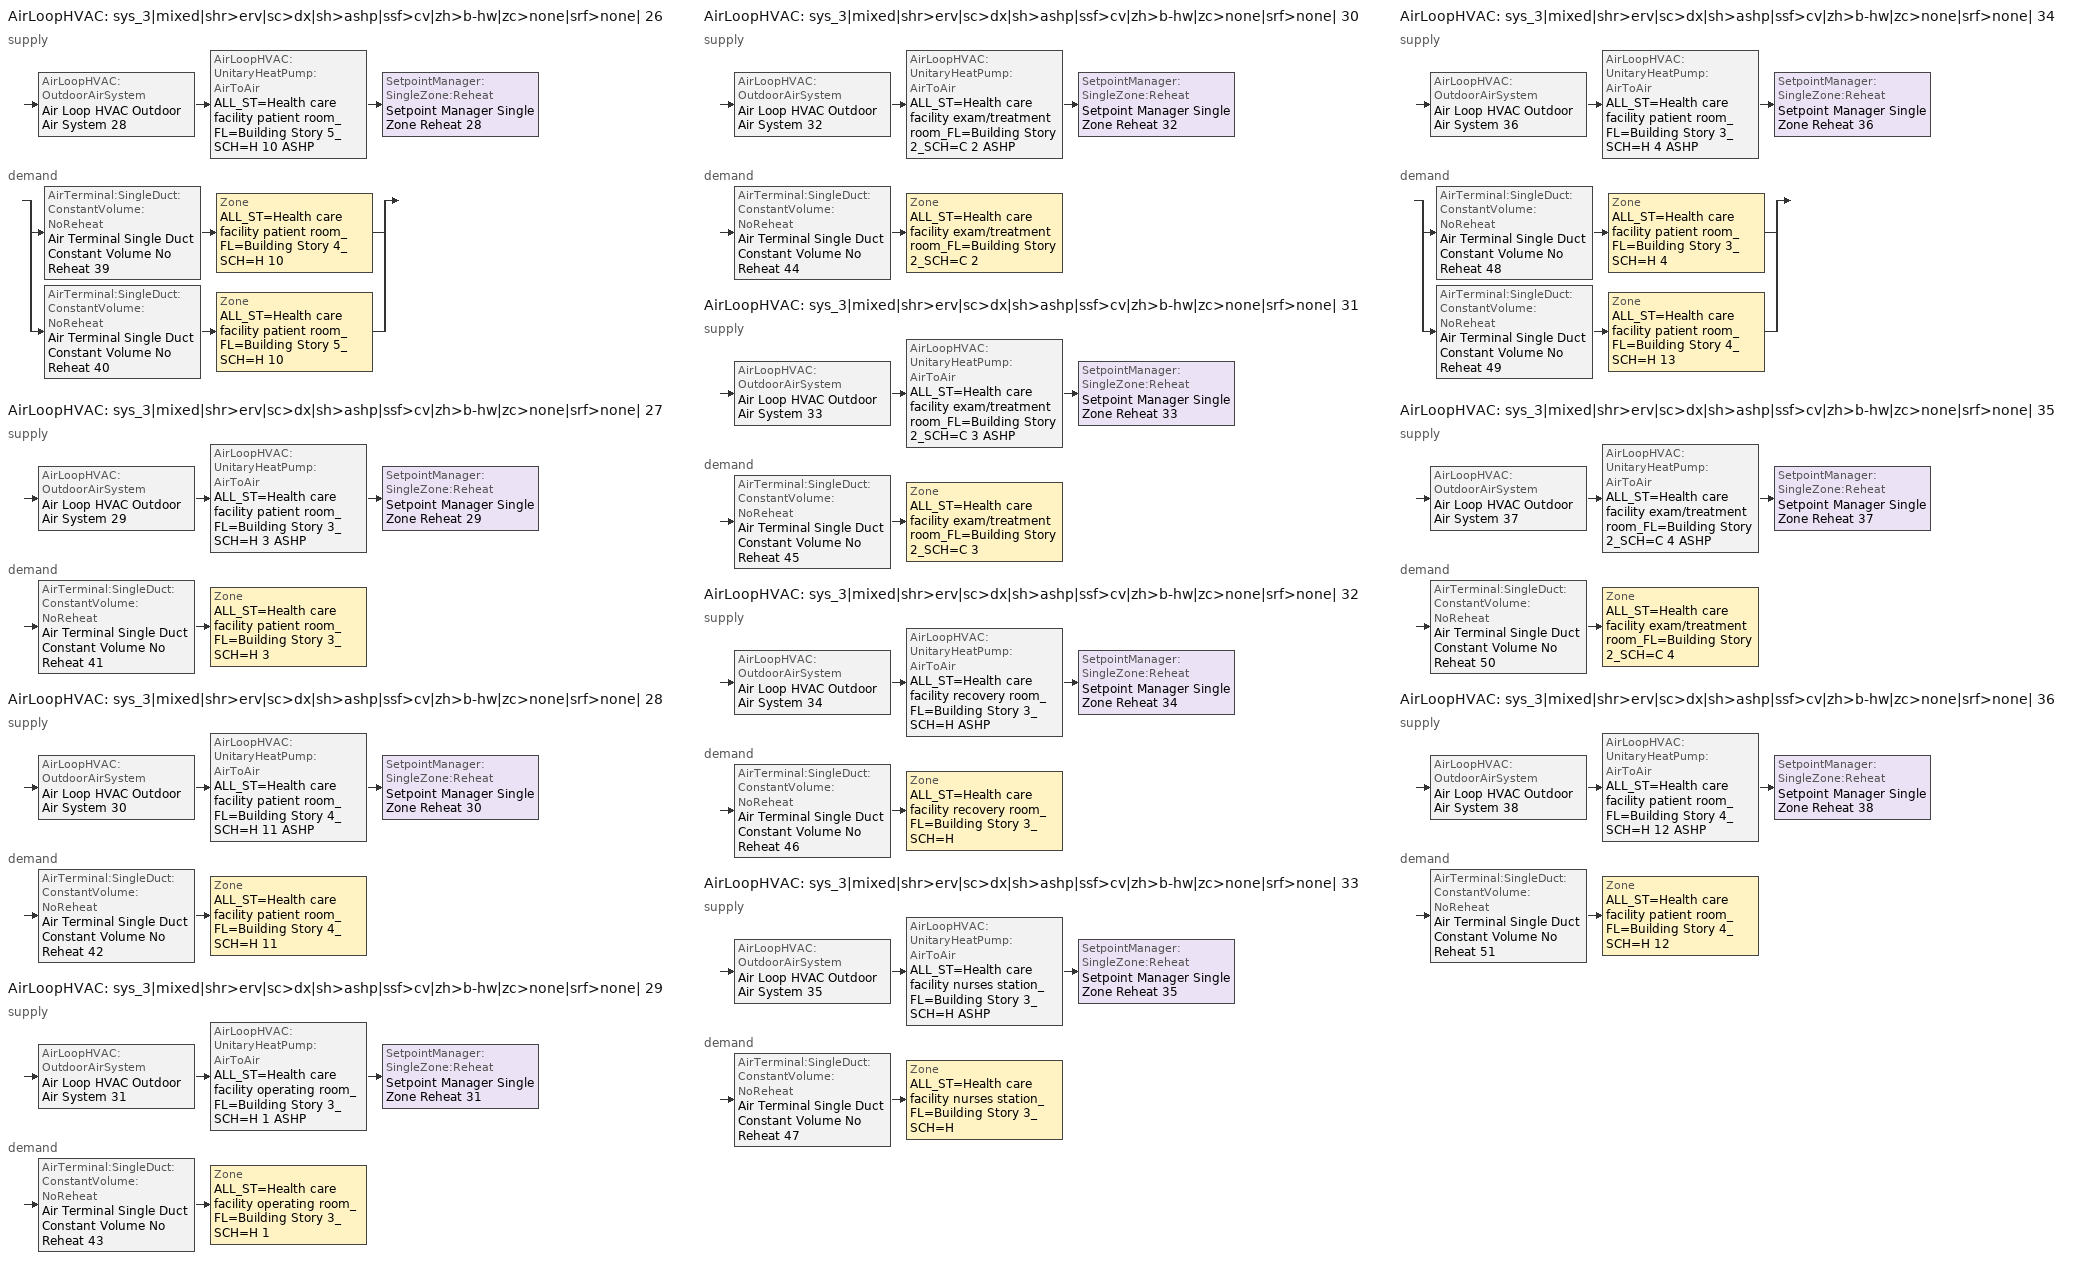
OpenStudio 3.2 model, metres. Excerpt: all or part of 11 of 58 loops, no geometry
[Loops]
AirLoopHVAC 'sys_3|mixed|shr>erv|sc>dx|sh>ashp|ssf>cv|zh>b-hw|zc>none|srf>none| 26'
 supply: AirLoopHVAC:OutdoorAirSystem 'Air Loop HVAC Outdoor Air System 28' > AirLoopHVAC:UnitaryHeatPump:AirToAir 'ALL_ST=Health care facility patient room_FL=Building Story 5_SCH=H 10 ASHP' > SetpointManager:SingleZone:Reheat 'Setpoint Manager Single Zone Reheat 28'
 demand: split
  | AirTerminal:SingleDuct:ConstantVolume:NoReheat 'Air Terminal Single Duct Constant Volume No Reheat 39' > Zone 'ALL_ST=Health care facility patient room_FL=Building Story 4_SCH=H 10'
  | AirTerminal:SingleDuct:ConstantVolume:NoReheat 'Air Terminal Single Duct Constant Volume No Reheat 40' > Zone 'ALL_ST=Health care facility patient room_FL=Building Story 5_SCH=H 10'
AirLoopHVAC 'sys_3|mixed|shr>erv|sc>dx|sh>ashp|ssf>cv|zh>b-hw|zc>none|srf>none| 27'
 supply: AirLoopHVAC:OutdoorAirSystem 'Air Loop HVAC Outdoor Air System 29' > AirLoopHVAC:UnitaryHeatPump:AirToAir 'ALL_ST=Health care facility patient room_FL=Building Story 3_SCH=H 3 ASHP' > SetpointManager:SingleZone:Reheat 'Setpoint Manager Single Zone Reheat 29'
 demand: AirTerminal:SingleDuct:ConstantVolume:NoReheat 'Air Terminal Single Duct Constant Volume No Reheat 41' > Zone 'ALL_ST=Health care facility patient room_FL=Building Story 3_SCH=H 3'
AirLoopHVAC 'sys_3|mixed|shr>erv|sc>dx|sh>ashp|ssf>cv|zh>b-hw|zc>none|srf>none| 28'
 supply: AirLoopHVAC:OutdoorAirSystem 'Air Loop HVAC Outdoor Air System 30' > AirLoopHVAC:UnitaryHeatPump:AirToAir 'ALL_ST=Health care facility patient room_FL=Building Story 4_SCH=H 11 ASHP' > SetpointManager:SingleZone:Reheat 'Setpoint Manager Single Zone Reheat 30'
 demand: AirTerminal:SingleDuct:ConstantVolume:NoReheat 'Air Terminal Single Duct Constant Volume No Reheat 42' > Zone 'ALL_ST=Health care facility patient room_FL=Building Story 4_SCH=H 11'
AirLoopHVAC 'sys_3|mixed|shr>erv|sc>dx|sh>ashp|ssf>cv|zh>b-hw|zc>none|srf>none| 29'
 supply: AirLoopHVAC:OutdoorAirSystem 'Air Loop HVAC Outdoor Air System 31' > AirLoopHVAC:UnitaryHeatPump:AirToAir 'ALL_ST=Health care facility operating room_FL=Building Story 3_SCH=H 1 ASHP' > SetpointManager:SingleZone:Reheat 'Setpoint Manager Single Zone Reheat 31'
 demand: AirTerminal:SingleDuct:ConstantVolume:NoReheat 'Air Terminal Single Duct Constant Volume No Reheat 43' > Zone 'ALL_ST=Health care facility operating room_FL=Building Story 3_SCH=H 1'
AirLoopHVAC 'sys_3|mixed|shr>erv|sc>dx|sh>ashp|ssf>cv|zh>b-hw|zc>none|srf>none| 30'
 supply: AirLoopHVAC:OutdoorAirSystem 'Air Loop HVAC Outdoor Air System 32' > AirLoopHVAC:UnitaryHeatPump:AirToAir 'ALL_ST=Health care facility exam/treatment room_FL=Building Story 2_SCH=C 2 ASHP' > SetpointManager:SingleZone:Reheat 'Setpoint Manager Single Zone Reheat 32'
 demand: AirTerminal:SingleDuct:ConstantVolume:NoReheat 'Air Terminal Single Duct Constant Volume No Reheat 44' > Zone 'ALL_ST=Health care facility exam/treatment room_FL=Building Story 2_SCH=C 2'
AirLoopHVAC 'sys_3|mixed|shr>erv|sc>dx|sh>ashp|ssf>cv|zh>b-hw|zc>none|srf>none| 31'
 supply: AirLoopHVAC:OutdoorAirSystem 'Air Loop HVAC Outdoor Air System 33' > AirLoopHVAC:UnitaryHeatPump:AirToAir 'ALL_ST=Health care facility exam/treatment room_FL=Building Story 2_SCH=C 3 ASHP' > SetpointManager:SingleZone:Reheat 'Setpoint Manager Single Zone Reheat 33'
 demand: AirTerminal:SingleDuct:ConstantVolume:NoReheat 'Air Terminal Single Duct Constant Volume No Reheat 45' > Zone 'ALL_ST=Health care facility exam/treatment room_FL=Building Story 2_SCH=C 3'
AirLoopHVAC 'sys_3|mixed|shr>erv|sc>dx|sh>ashp|ssf>cv|zh>b-hw|zc>none|srf>none| 32'
 supply: AirLoopHVAC:OutdoorAirSystem 'Air Loop HVAC Outdoor Air System 34' > AirLoopHVAC:UnitaryHeatPump:AirToAir 'ALL_ST=Health care facility recovery room_FL=Building Story 3_SCH=H ASHP' > SetpointManager:SingleZone:Reheat 'Setpoint Manager Single Zone Reheat 34'
 demand: AirTerminal:SingleDuct:ConstantVolume:NoReheat 'Air Terminal Single Duct Constant Volume No Reheat 46' > Zone 'ALL_ST=Health care facility recovery room_FL=Building Story 3_SCH=H'
AirLoopHVAC 'sys_3|mixed|shr>erv|sc>dx|sh>ashp|ssf>cv|zh>b-hw|zc>none|srf>none| 33'
 supply: AirLoopHVAC:OutdoorAirSystem 'Air Loop HVAC Outdoor Air System 35' > AirLoopHVAC:UnitaryHeatPump:AirToAir 'ALL_ST=Health care facility nurses station_FL=Building Story 3_SCH=H ASHP' > SetpointManager:SingleZone:Reheat 'Setpoint Manager Single Zone Reheat 35'
 demand: AirTerminal:SingleDuct:ConstantVolume:NoReheat 'Air Terminal Single Duct Constant Volume No Reheat 47' > Zone 'ALL_ST=Health care facility nurses station_FL=Building Story 3_SCH=H'
AirLoopHVAC 'sys_3|mixed|shr>erv|sc>dx|sh>ashp|ssf>cv|zh>b-hw|zc>none|srf>none| 34'
 supply: AirLoopHVAC:OutdoorAirSystem 'Air Loop HVAC Outdoor Air System 36' > AirLoopHVAC:UnitaryHeatPump:AirToAir 'ALL_ST=Health care facility patient room_FL=Building Story 3_SCH=H 4 ASHP' > SetpointManager:SingleZone:Reheat 'Setpoint Manager Single Zone Reheat 36'
 demand: split
  | AirTerminal:SingleDuct:ConstantVolume:NoReheat 'Air Terminal Single Duct Constant Volume No Reheat 48' > Zone 'ALL_ST=Health care facility patient room_FL=Building Story 3_SCH=H 4'
  | AirTerminal:SingleDuct:ConstantVolume:NoReheat 'Air Terminal Single Duct Constant Volume No Reheat 49' > Zone 'ALL_ST=Health care facility patient room_FL=Building Story 4_SCH=H 13'
AirLoopHVAC 'sys_3|mixed|shr>erv|sc>dx|sh>ashp|ssf>cv|zh>b-hw|zc>none|srf>none| 35'
 supply: AirLoopHVAC:OutdoorAirSystem 'Air Loop HVAC Outdoor Air System 37' > AirLoopHVAC:UnitaryHeatPump:AirToAir 'ALL_ST=Health care facility exam/treatment room_FL=Building Story 2_SCH=C 4 ASHP' > SetpointManager:SingleZone:Reheat 'Setpoint Manager Single Zone Reheat 37'
 demand: AirTerminal:SingleDuct:ConstantVolume:NoReheat 'Air Terminal Single Duct Constant Volume No Reheat 50' > Zone 'ALL_ST=Health care facility exam/treatment room_FL=Building Story 2_SCH=C 4'
AirLoopHVAC 'sys_3|mixed|shr>erv|sc>dx|sh>ashp|ssf>cv|zh>b-hw|zc>none|srf>none| 36'
 supply: AirLoopHVAC:OutdoorAirSystem 'Air Loop HVAC Outdoor Air System 38' > AirLoopHVAC:UnitaryHeatPump:AirToAir 'ALL_ST=Health care facility patient room_FL=Building Story 4_SCH=H 12 ASHP' > SetpointManager:SingleZone:Reheat 'Setpoint Manager Single Zone Reheat 38'
 demand: AirTerminal:SingleDuct:ConstantVolume:NoReheat 'Air Terminal Single Duct Constant Volume No Reheat 51' > Zone 'ALL_ST=Health care facility patient room_FL=Building Story 4_SCH=H 12'
[Sizing:Zone] Zone Cooling Design Supply Air Temperature Input Method=TemperatureDifference; Zone Cooling Design Supply Air Temperature {C}=14; Zone Cooling Design Supply Air Temperature Difference {deltaC}=11; Zone Heating Design Supply Air Temperature Input Method=TemperatureDifference; Zone Heating Design Supply Air Temperature {C}=40; Zone Heating Design Supply Air Temperature Difference {deltaC}=21; Zone Cooling Design Supply Air Humidity Ratio {kg-H2O/kg-air}=0.0085; Zone Heating Design Supply Air Humidity Ratio {kg-H2O/kg-air}=0.008; Zone Heating Sizing Factor=1.3; Zone Cooling Sizing Factor=1; Cooling Design Air Flow Method=DesignDay; Heating Design Air Flow Method=DesignDay; Account for Dedicated Outdoor Air System=No; Dedicated Outdoor Air System Control Strategy=NeutralSupplyAir; Dedicated Outdoor Air Low Setpoint Temperature for Design {C}=autosize; Dedicated Outdoor Air High Setpoint Temperature for Design {C}=autosize
ALL_ST=Health care facility patient room_FL=Building Story 4_SCH=H 10; ALL_ST=Health care facility patient room_FL=Building Story 3_SCH=H 3; ALL_ST=Health care facility patient room_FL=Building Story 4_SCH=H 11; ALL_ST=Health care facility operating room_FL=Building Story 3_SCH=H 1; ALL_ST=Health care facility exam/treatment room_FL=Building Story 2_SCH=C 2; ALL_ST=Health care facility exam/treatment room_FL=Building Story 2_SCH=C 3; ALL_ST=Health care facility recovery room_FL=Building Story 3_SCH=H; ALL_ST=Health care facility nurses station_FL=Building Story 3_SCH=H; ALL_ST=Health care facility patient room_FL=Building Story 3_SCH=H 4; ALL_ST=Health care facility exam/treatment room_FL=Building Story 2_SCH=C 4; ALL_ST=Health care facility patient room_FL=Building Story 4_SCH=H 12; ALL_ST=Health care facility patient room_FL=Building Story 5_SCH=H 10; ALL_ST=Health care facility patient room_FL=Building Story 4_SCH=H 13
[Zone equipment]
ALL_ST=Health care facility patient room_FL=Building Story 4_SCH=H 10: Zone HVAC Baseboard Convective Water 39, Air Terminal Single Duct Constant Volume No Reheat 39
ALL_ST=Health care facility patient room_FL=Building Story 3_SCH=H 3: Zone HVAC Baseboard Convective Water 41, Air Terminal Single Duct Constant Volume No Reheat 41
ALL_ST=Health care facility patient room_FL=Building Story 4_SCH=H 11: Zone HVAC Baseboard Convective Water 42, Air Terminal Single Duct Constant Volume No Reheat 42
ALL_ST=Health care facility operating room_FL=Building Story 3_SCH=H 1: Zone HVAC Baseboard Convective Water 43, Air Terminal Single Duct Constant Volume No Reheat 43
ALL_ST=Health care facility exam/treatment room_FL=Building Story 2_SCH=C 2: Zone HVAC Baseboard Convective Water 44, Air Terminal Single Duct Constant Volume No Reheat 44
ALL_ST=Health care facility exam/treatment room_FL=Building Story 2_SCH=C 3: Zone HVAC Baseboard Convective Water 45, Air Terminal Single Duct Constant Volume No Reheat 45
ALL_ST=Health care facility recovery room_FL=Building Story 3_SCH=H: Zone HVAC Baseboard Convective Water 46, Air Terminal Single Duct Constant Volume No Reheat 46
ALL_ST=Health care facility nurses station_FL=Building Story 3_SCH=H: Zone HVAC Baseboard Convective Water 47, Air Terminal Single Duct Constant Volume No Reheat 47
ALL_ST=Health care facility patient room_FL=Building Story 3_SCH=H 4: Zone HVAC Baseboard Convective Water 48, Air Terminal Single Duct Constant Volume No Reheat 48
ALL_ST=Health care facility exam/treatment room_FL=Building Story 2_SCH=C 4: Zone HVAC Baseboard Convective Water 50, Air Terminal Single Duct Constant Volume No Reheat 50
ALL_ST=Health care facility patient room_FL=Building Story 4_SCH=H 12: Zone HVAC Baseboard Convective Water 51, Air Terminal Single Duct Constant Volume No Reheat 51
ALL_ST=Health care facility patient room_FL=Building Story 5_SCH=H 10: Zone HVAC Baseboard Convective Water 40, Air Terminal Single Duct Constant Volume No Reheat 40
ALL_ST=Health care facility patient room_FL=Building Story 4_SCH=H 13: Zone HVAC Baseboard Convective Water 49, Air Terminal Single Duct Constant Volume No Reheat 49
[AirLoopHVAC] Design Supply Air Flow Rate {m3/s}=autosize; Design Return Air Flow Fraction of Supply Air Flow=1
Name | Availability Schedule
sys_3|mixed|shr>erv|sc>dx|sh>ashp|ssf>cv|zh>b-hw|zc>none|srf>none| 26 | sys_3|mixed|shr>none|sc>dx|sh>ashp|ssf>cv|zh>b-hw|zc>none|srf>none| 26 Occ Sch
sys_3|mixed|shr>erv|sc>dx|sh>ashp|ssf>cv|zh>b-hw|zc>none|srf>none| 27 | sys_3|mixed|shr>none|sc>dx|sh>ashp|ssf>cv|zh>b-hw|zc>none|srf>none| 27 Occ Sch
sys_3|mixed|shr>erv|sc>dx|sh>ashp|ssf>cv|zh>b-hw|zc>none|srf>none| 28 | sys_3|mixed|shr>none|sc>dx|sh>ashp|ssf>cv|zh>b-hw|zc>none|srf>none| 28 Occ Sch
sys_3|mixed|shr>erv|sc>dx|sh>ashp|ssf>cv|zh>b-hw|zc>none|srf>none| 29 | sys_3|mixed|shr>none|sc>dx|sh>ashp|ssf>cv|zh>b-hw|zc>none|srf>none| 29 Occ Sch
sys_3|mixed|shr>erv|sc>dx|sh>ashp|ssf>cv|zh>b-hw|zc>none|srf>none| 30 | sys_3|mixed|shr>none|sc>dx|sh>ashp|ssf>cv|zh>b-hw|zc>none|srf>none| 30 Occ Sch
sys_3|mixed|shr>erv|sc>dx|sh>ashp|ssf>cv|zh>b-hw|zc>none|srf>none| 31 | sys_3|mixed|shr>none|sc>dx|sh>ashp|ssf>cv|zh>b-hw|zc>none|srf>none| 31 Occ Sch
sys_3|mixed|shr>erv|sc>dx|sh>ashp|ssf>cv|zh>b-hw|zc>none|srf>none| 32 | sys_3|mixed|shr>none|sc>dx|sh>ashp|ssf>cv|zh>b-hw|zc>none|srf>none| 32 Occ Sch
sys_3|mixed|shr>erv|sc>dx|sh>ashp|ssf>cv|zh>b-hw|zc>none|srf>none| 33 | sys_3|mixed|shr>none|sc>dx|sh>ashp|ssf>cv|zh>b-hw|zc>none|srf>none| 33 Occ Sch
sys_3|mixed|shr>erv|sc>dx|sh>ashp|ssf>cv|zh>b-hw|zc>none|srf>none| 34 | sys_3|mixed|shr>none|sc>dx|sh>ashp|ssf>cv|zh>b-hw|zc>none|srf>none| 34 Occ Sch
sys_3|mixed|shr>erv|sc>dx|sh>ashp|ssf>cv|zh>b-hw|zc>none|srf>none| 35 | sys_3|mixed|shr>none|sc>dx|sh>ashp|ssf>cv|zh>b-hw|zc>none|srf>none| 35 Occ Sch
sys_3|mixed|shr>erv|sc>dx|sh>ashp|ssf>cv|zh>b-hw|zc>none|srf>none| 36 | sys_3|mixed|shr>none|sc>dx|sh>ashp|ssf>cv|zh>b-hw|zc>none|srf>none| 36 Occ Sch
[Sizing:System] Type of Load to Size On=Sensible; Design Outdoor Air Flow Rate {m3/s}=Autosize; Central Heating Maximum System Air Flow Ratio=1; Preheat Design Temperature {C}=7; Preheat Design Humidity Ratio {kg-H2O/kg-Air}=0.008; Precool Design Temperature {C}=13; Precool Design Humidity Ratio {kg-H2O/kg-Air}=0.008; Central Cooling Design Supply Air Temperature {C}=13; Central Heating Design Supply Air Temperature {C}=43; Sizing Option=NonCoincident; 100% Outdoor Air in Cooling=No; 100% Outdoor Air in Heating=No; Central Cooling Design Supply Air Humidity Ratio {kg-H2O/kg-Air}=0.0085; Central Heating Design Supply Air Humidity Ratio {kg-H2O/kg-Air}=0.008; Cooling Design Air Flow Method=DesignDay; Cooling Design Air Flow Rate {m3/s}=0; Heating Design Air Flow Method=DesignDay; Heating Design Air Flow Rate {m3/s}=0; System Outdoor Air Method=ZoneSum; Zone Maximum Outdoor Air Fraction=1; Cooling Supply Air Flow Rate Per Floor Area {m3/s-m2}=0.00996765; Cooling Fraction of Autosized Cooling Supply Air Flow Rate=1; Cooling Supply Air Flow Rate Per Unit Cooling Capacity {m3/s-W}=3.94755e-05; Heating Supply Air Flow Rate Per Floor Area {m3/s-m2}=0.00996765; Heating Fraction of Autosized Heating Supply Air Flow Rate=1; Heating Fraction of Autosized Cooling Supply Air Flow Rate=1; Heating Supply Air Flow Rate Per Unit Heating Capacity {m3/s-W}=3.15882e-05; Cooling Design Capacity Method=CoolingDesignCapacity; Cooling Design Capacity {W}=autosize; Cooling Design Capacity Per Floor Area {W/m2}=234.7; Fraction of Autosized Cooling Design Capacity=1; Heating Design Capacity Method=HeatingDesignCapacity; Heating Design Capacity {W}=autosize; Heating Design Capacity Per Floor Area {W/m2}=157; Fraction of Autosized Heating Design Capacity=1; Central Cooling Capacity Control Method=OnOff
sys_3|mixed|shr>erv|sc>dx|sh>ashp|ssf>cv|zh>b-hw|zc>none|srf>none| 26; sys_3|mixed|shr>erv|sc>dx|sh>ashp|ssf>cv|zh>b-hw|zc>none|srf>none| 27; sys_3|mixed|shr>erv|sc>dx|sh>ashp|ssf>cv|zh>b-hw|zc>none|srf>none| 28; sys_3|mixed|shr>erv|sc>dx|sh>ashp|ssf>cv|zh>b-hw|zc>none|srf>none| 29; sys_3|mixed|shr>erv|sc>dx|sh>ashp|ssf>cv|zh>b-hw|zc>none|srf>none| 30; sys_3|mixed|shr>erv|sc>dx|sh>ashp|ssf>cv|zh>b-hw|zc>none|srf>none| 31; sys_3|mixed|shr>erv|sc>dx|sh>ashp|ssf>cv|zh>b-hw|zc>none|srf>none| 32; sys_3|mixed|shr>erv|sc>dx|sh>ashp|ssf>cv|zh>b-hw|zc>none|srf>none| 33; sys_3|mixed|shr>erv|sc>dx|sh>ashp|ssf>cv|zh>b-hw|zc>none|srf>none| 34; sys_3|mixed|shr>erv|sc>dx|sh>ashp|ssf>cv|zh>b-hw|zc>none|srf>none| 35; sys_3|mixed|shr>erv|sc>dx|sh>ashp|ssf>cv|zh>b-hw|zc>none|srf>none| 36
[Fan:OnOff] Availability Schedule=Always On Discrete; Fan Total Efficiency=0.39975; Maximum Flow Rate {m3/s}=autosize; Motor Efficiency=0.615; Motor In Airstream Fraction=1
Name | Pressure Rise {Pa} | Fan Power Ratio Function of Speed Ratio Curve | Fan Efficiency Ratio Function of Speed Ratio Curve
Fan On Off 28 | 622.722 | Fan On Off Power Curve 27 | Fan On Off Efficiency Curve 27
Fan On Off 29 | 622.722 | Fan On Off Power Curve 28 | Fan On Off Efficiency Curve 28
Fan On Off 30 | 622.722 | Fan On Off Power Curve 29 | Fan On Off Efficiency Curve 29
Fan On Off 31 | 622.722 | Fan On Off Power Curve 30 | Fan On Off Efficiency Curve 30
Fan On Off 32 | 622.722 | Fan On Off Power Curve 31 | Fan On Off Efficiency Curve 31
Fan On Off 33 | 622.722 | Fan On Off Power Curve 32 | Fan On Off Efficiency Curve 32
Fan On Off 34 | 622.722 | Fan On Off Power Curve 33 | Fan On Off Efficiency Curve 33
Fan On Off 35 | 1110.94 | Fan On Off Power Curve 34 | Fan On Off Efficiency Curve 34
Fan On Off 36 | 622.722 | Fan On Off Power Curve 35 | Fan On Off Efficiency Curve 35
Fan On Off 37 | 622.722 | Fan On Off Power Curve 36 | Fan On Off Efficiency Curve 36
Fan On Off 38 | 622.722 | Fan On Off Power Curve 37 | Fan On Off Efficiency Curve 37
[Coil:Cooling:DX:SingleSpeed] Availability Schedule=Always On Discrete; Rated Total Cooling Capacity {W}=autosize; Rated Sensible Heat Ratio=autosize; Rated Air Flow Rate {m3/s}=autosize; Rated Evaporator Fan Power Per Volume Flow Rate {W/(m3/s)}=773.3; Total Cooling Capacity Function of Temperature Curve=DXCOOL-NECB2011-REF-CAPFT; Total Cooling Capacity Function of Flow Fraction Curve=DXCOOL-NECB2011-REF-CAPFFLOW; Energy Input Ratio Function of Temperature Curve=DXCOOL-NECB2011-REF-COOLEIRFT; Energy Input Ratio Function of Flow Fraction Curve=DXCOOL-NECB2011-REF-COOLEIRFFLOW; Part Load Fraction Correlation Curve=DXCOOL-NECB2011-REF-COOLPLFFPLR; Minimum Outdoor Dry-Bulb Temperature for Compressor Operation {C}=-25; Condenser Type=AirCooled; Evaporative Condenser Effectiveness=0; Evaporative Condenser Air Flow Rate {m3/s}=Autosize; Evaporative Condenser Pump Rated Power Consumption {W}=Autosize; Crankcase Heater Capacity {W}=0; Maximum Outdoor Dry-Bulb Temperature for Crankcase Heater Operation {C}=0; Basin Heater Capacity {W/K}=0; Basin Heater Setpoint Temperature {C}=10
Name | Rated COP {W/W}
CoilCoolingDXSingleSpeed_dx 27 24kBtu/hr 10.0EER; CoilCoolingDXSingleSpeed_dx 28 13kBtu/hr 10.0EER; CoilCoolingDXSingleSpeed_dx 29 10kBtu/hr 10.0EER; CoilCoolingDXSingleSpeed_dx 30 11kBtu/hr 10.0EER; CoilCoolingDXSingleSpeed_dx 31 15kBtu/hr 10.0EER; CoilCoolingDXSingleSpeed_dx 32 11kBtu/hr 10.0EER; CoilCoolingDXSingleSpeed_dx 35 8kBtu/hr 10.0EER; CoilCoolingDXSingleSpeed_dx 36 12kBtu/hr 10.0EER; CoilCoolingDXSingleSpeed_dx 37 15kBtu/hr 10.0EER | 3.46588
CoilCoolingDXSingleSpeed_dx 33 114kBtu/hr 10.8EER | 3.73224
CoilCoolingDXSingleSpeed_dx 34 266kBtu/hr 9.3EER | 3.23281
[Coil:Heating:DX:SingleSpeed] Availability Schedule=Always On Discrete; Rated Air Flow Rate {m3/s}=Autosize; Rated Supply Fan Power Per Volume Flow Rate {W/(m3/s)}=773.3; Total Heating Capacity Function of Temperature Curve=DXHEAT-NECB2011-REF-CAPFT; Total Heating Capacity Function of Flow Fraction Curve=DXHEAT-NECB2011-REF-CAPFFLOW; Energy Input Ratio Function of Temperature Curve=DXHEAT-NECB2011-REF-EIRFT; Energy Input Ratio Function of Flow Fraction Curve=DXHEAT-NECB2011-REF-EIRFFLOW; Part Load Fraction Correlation Curve=DXHEAT-NECB2011-REF-PLFFPLR; Minimum Outdoor Dry-Bulb Temperature for Compressor Operation {C}=-10; Defrost Strategy=Resistive; Defrost Control=Timed; Defrost Time Period Fraction=0.166667; Resistive Defrost Heater Capacity {W}=2000
Name | Rated Total Heating Capacity {W} | Rated COP {W/W}
CoilHeatingDXSingleSpeed_dx 27 18 Clg kBtu/hr 3.1COPH | 5174.29 | 3.3003
CoilHeatingDXSingleSpeed_dx 28 9 Clg kBtu/hr 3.1COPH | 2715.08 | 3.29645
CoilHeatingDXSingleSpeed_dx 29 7 Clg kBtu/hr 3.1COPH | 2159.67 | 3.29558
CoilHeatingDXSingleSpeed_dx 30 8 Clg kBtu/hr 3.1COPH | 2431.99 | 3.29601
CoilHeatingDXSingleSpeed_dx 31 11 Clg kBtu/hr 3.1COPH | 3192.33 | 3.2972
CoilHeatingDXSingleSpeed_dx 32 8 Clg kBtu/hr 3.1COPH | 2426.59 | 3.296
CoilHeatingDXSingleSpeed_dx 33 83 Clg kBtu/hr 3.3COPH | 24197 | 3.54492
CoilHeatingDXSingleSpeed_dx 34 193 Clg kBtu/hr 3.2COPH | 56500.8 | 3.4897
CoilHeatingDXSingleSpeed_dx 35 6 Clg kBtu/hr 3.1COPH | 1800.36 | 3.29502
CoilHeatingDXSingleSpeed_dx 36 9 Clg kBtu/hr 3.1COPH | 2602.76 | 3.29627
CoilHeatingDXSingleSpeed_dx 37 11 Clg kBtu/hr 3.1COPH | 3168.21 | 3.29716
[Controller:OutdoorAir] Minimum Outdoor Air Flow Rate {m3/s}=autosize; Maximum Outdoor Air Flow Rate {m3/s}=Autosize; Economizer Control Action Type=ModulateFlow; Lockout Type=NoLockout; Minimum Limit Type=FixedMinimum; High Humidity Control=No; Heat Recovery Bypass Control Type=BypassWhenOAFlowGreaterThanMinimum
Name | Economizer Control Type | Economizer Maximum Limit Dry-Bulb Temperature {C} | Economizer Maximum Limit Enthalpy {J/kg} | Economizer Minimum Limit Dry-Bulb Temperature {C} | Minimum Outdoor Air Schedule | Controller Mechanical Ventilation
Controller Outdoor Air 28 | NoEconomizer | 28 | 64000 | -100 | sys_3|mixed|shr>none|sc>dx|sh>ashp|ssf>cv|zh>b-hw|zc>none|srf>none| 26 Occ Sch | Controller Mechanical Ventilation 28
Controller Outdoor Air 29 | NoEconomizer | 28 | 64000 | -100 | sys_3|mixed|shr>none|sc>dx|sh>ashp|ssf>cv|zh>b-hw|zc>none|srf>none| 27 Occ Sch | Controller Mechanical Ventilation 29
Controller Outdoor Air 30 | NoEconomizer | 28 | 64000 | -100 | sys_3|mixed|shr>none|sc>dx|sh>ashp|ssf>cv|zh>b-hw|zc>none|srf>none| 28 Occ Sch | Controller Mechanical Ventilation 30
Controller Outdoor Air 31 | NoEconomizer | 28 | 64000 | -100 | sys_3|mixed|shr>none|sc>dx|sh>ashp|ssf>cv|zh>b-hw|zc>none|srf>none| 29 Occ Sch | Controller Mechanical Ventilation 31
Controller Outdoor Air 32 | NoEconomizer | 28 | 64000 | -100 | sys_3|mixed|shr>none|sc>dx|sh>ashp|ssf>cv|zh>b-hw|zc>none|srf>none| 30 Occ Sch | Controller Mechanical Ventilation 32
Controller Outdoor Air 33 | NoEconomizer | 28 | 64000 | -100 | sys_3|mixed|shr>none|sc>dx|sh>ashp|ssf>cv|zh>b-hw|zc>none|srf>none| 31 Occ Sch | Controller Mechanical Ventilation 33
Controller Outdoor Air 34 | DifferentialEnthalpy |  |  |  | sys_3|mixed|shr>none|sc>dx|sh>ashp|ssf>cv|zh>b-hw|zc>none|srf>none| 32 Occ Sch | Controller Mechanical Ventilation 34
Controller Outdoor Air 35 | DifferentialEnthalpy |  |  |  | sys_3|mixed|shr>none|sc>dx|sh>ashp|ssf>cv|zh>b-hw|zc>none|srf>none| 33 Occ Sch | Controller Mechanical Ventilation 35
Controller Outdoor Air 36 | NoEconomizer | 28 | 64000 | -100 | sys_3|mixed|shr>none|sc>dx|sh>ashp|ssf>cv|zh>b-hw|zc>none|srf>none| 34 Occ Sch | Controller Mechanical Ventilation 36
Controller Outdoor Air 37 | NoEconomizer | 28 | 64000 | -100 | sys_3|mixed|shr>none|sc>dx|sh>ashp|ssf>cv|zh>b-hw|zc>none|srf>none| 35 Occ Sch | Controller Mechanical Ventilation 37
Controller Outdoor Air 38 | NoEconomizer | 28 | 64000 | -100 | sys_3|mixed|shr>none|sc>dx|sh>ashp|ssf>cv|zh>b-hw|zc>none|srf>none| 36 Occ Sch | Controller Mechanical Ventilation 38
[Controller:MechanicalVentilation] Availability Schedule=Always On Discrete; System Outdoor Air Method=ZoneSum
Controller Mechanical Ventilation 28; Controller Mechanical Ventilation 29; Controller Mechanical Ventilation 30; Controller Mechanical Ventilation 31; Controller Mechanical Ventilation 32; Controller Mechanical Ventilation 33; Controller Mechanical Ventilation 34; Controller Mechanical Ventilation 35; Controller Mechanical Ventilation 36; Controller Mechanical Ventilation 37; Controller Mechanical Ventilation 38
[AirLoopHVAC:OutdoorAirSystem]
Name | Controller
Air Loop HVAC Outdoor Air System 28 | Controller Outdoor Air 28
Air Loop HVAC Outdoor Air System 29 | Controller Outdoor Air 29
Air Loop HVAC Outdoor Air System 30 | Controller Outdoor Air 30
Air Loop HVAC Outdoor Air System 31 | Controller Outdoor Air 31
Air Loop HVAC Outdoor Air System 32 | Controller Outdoor Air 32
Air Loop HVAC Outdoor Air System 33 | Controller Outdoor Air 33
Air Loop HVAC Outdoor Air System 34 | Controller Outdoor Air 34
Air Loop HVAC Outdoor Air System 35 | Controller Outdoor Air 35
Air Loop HVAC Outdoor Air System 36 | Controller Outdoor Air 36
Air Loop HVAC Outdoor Air System 37 | Controller Outdoor Air 37
Air Loop HVAC Outdoor Air System 38 | Controller Outdoor Air 38
[Coil:Heating:Gas] Availability Schedule=Always On Discrete; Nominal Capacity {W}=AutoSize; Parasitic Electric Load {W}=0; Part Load Fraction Correlation Curve=FURNACE-EFFPLR-NECB2011; Parasitic Gas Load {W}=0
Name | Gas Burner Efficiency
Coil Heating Gas 28; Coil Heating Gas 29; Coil Heating Gas 30; Coil Heating Gas 31; Coil Heating Gas 32; Coil Heating Gas 33; Coil Heating Gas 36; Coil Heating Gas 37; Coil Heating Gas 38 | 0.924
Coil Heating Gas 34; Coil Heating Gas 35 | 0.81
[AirLoopHVAC:UnitaryHeatPump:AirToAir] Availability Schedule=Always On Discrete; Supply Air Flow Rate During Cooling Operation {m3/s}=Autosize; Supply Air Flow Rate During Heating Operation {m3/s}=Autosize; Maximum Supply Air Temperature from Supplemental Heater {C}=Autosize
Name | Controlling Zone or Thermostat Location | Supply Air Fan | Heating Coil | Cooling Coil | Supplemental Heating Coil | Supply Air Fan Operating Mode Schedule
ALL_ST=Health care facility patient room_FL=Building Story 5_SCH=H 10 ASHP | ALL_ST=Health care facility patient room_FL=Building Story 5_SCH=H 10 | Fan On Off 28 | CoilHeatingDXSingleSpeed_dx 27 18 Clg kBtu/hr 3.1COPH | CoilCoolingDXSingleSpeed_dx 27 24kBtu/hr 10.0EER | Coil Heating Gas 28 | sys_3|mixed|shr>none|sc>dx|sh>ashp|ssf>cv|zh>b-hw|zc>none|srf>none| 26 Occ Sch
ALL_ST=Health care facility patient room_FL=Building Story 3_SCH=H 3 ASHP | ALL_ST=Health care facility patient room_FL=Building Story 3_SCH=H 3 | Fan On Off 29 | CoilHeatingDXSingleSpeed_dx 28 9 Clg kBtu/hr 3.1COPH | CoilCoolingDXSingleSpeed_dx 28 13kBtu/hr 10.0EER | Coil Heating Gas 29 | sys_3|mixed|shr>none|sc>dx|sh>ashp|ssf>cv|zh>b-hw|zc>none|srf>none| 27 Occ Sch
ALL_ST=Health care facility patient room_FL=Building Story 4_SCH=H 11 ASHP | ALL_ST=Health care facility patient room_FL=Building Story 4_SCH=H 11 | Fan On Off 30 | CoilHeatingDXSingleSpeed_dx 29 7 Clg kBtu/hr 3.1COPH | CoilCoolingDXSingleSpeed_dx 29 10kBtu/hr 10.0EER | Coil Heating Gas 30 | sys_3|mixed|shr>none|sc>dx|sh>ashp|ssf>cv|zh>b-hw|zc>none|srf>none| 28 Occ Sch
ALL_ST=Health care facility operating room_FL=Building Story 3_SCH=H 1 ASHP | ALL_ST=Health care facility operating room_FL=Building Story 3_SCH=H 1 | Fan On Off 31 | CoilHeatingDXSingleSpeed_dx 30 8 Clg kBtu/hr 3.1COPH | CoilCoolingDXSingleSpeed_dx 30 11kBtu/hr 10.0EER | Coil Heating Gas 31 | sys_3|mixed|shr>none|sc>dx|sh>ashp|ssf>cv|zh>b-hw|zc>none|srf>none| 29 Occ Sch
ALL_ST=Health care facility exam/treatment room_FL=Building Story 2_SCH=C 2 ASHP | ALL_ST=Health care facility exam/treatment room_FL=Building Story 2_SCH=C 2 | Fan On Off 32 | CoilHeatingDXSingleSpeed_dx 31 11 Clg kBtu/hr 3.1COPH | CoilCoolingDXSingleSpeed_dx 31 15kBtu/hr 10.0EER | Coil Heating Gas 32 | sys_3|mixed|shr>none|sc>dx|sh>ashp|ssf>cv|zh>b-hw|zc>none|srf>none| 30 Occ Sch
ALL_ST=Health care facility exam/treatment room_FL=Building Story 2_SCH=C 3 ASHP | ALL_ST=Health care facility exam/treatment room_FL=Building Story 2_SCH=C 3 | Fan On Off 33 | CoilHeatingDXSingleSpeed_dx 32 8 Clg kBtu/hr 3.1COPH | CoilCoolingDXSingleSpeed_dx 32 11kBtu/hr 10.0EER | Coil Heating Gas 33 | sys_3|mixed|shr>none|sc>dx|sh>ashp|ssf>cv|zh>b-hw|zc>none|srf>none| 31 Occ Sch
ALL_ST=Health care facility recovery room_FL=Building Story 3_SCH=H ASHP | ALL_ST=Health care facility recovery room_FL=Building Story 3_SCH=H | Fan On Off 34 | CoilHeatingDXSingleSpeed_dx 33 83 Clg kBtu/hr 3.3COPH | CoilCoolingDXSingleSpeed_dx 33 114kBtu/hr 10.8EER | Coil Heating Gas 34 | sys_3|mixed|shr>none|sc>dx|sh>ashp|ssf>cv|zh>b-hw|zc>none|srf>none| 32 Occ Sch
ALL_ST=Health care facility nurses station_FL=Building Story 3_SCH=H ASHP | ALL_ST=Health care facility nurses station_FL=Building Story 3_SCH=H | Fan On Off 35 | CoilHeatingDXSingleSpeed_dx 34 193 Clg kBtu/hr 3.2COPH | CoilCoolingDXSingleSpeed_dx 34 266kBtu/hr 9.3EER | Coil Heating Gas 35 | sys_3|mixed|shr>none|sc>dx|sh>ashp|ssf>cv|zh>b-hw|zc>none|srf>none| 33 Occ Sch
ALL_ST=Health care facility patient room_FL=Building Story 3_SCH=H 4 ASHP | ALL_ST=Health care facility patient room_FL=Building Story 3_SCH=H 4 | Fan On Off 36 | CoilHeatingDXSingleSpeed_dx 35 6 Clg kBtu/hr 3.1COPH | CoilCoolingDXSingleSpeed_dx 35 8kBtu/hr 10.0EER | Coil Heating Gas 36 | sys_3|mixed|shr>none|sc>dx|sh>ashp|ssf>cv|zh>b-hw|zc>none|srf>none| 34 Occ Sch
ALL_ST=Health care facility exam/treatment room_FL=Building Story 2_SCH=C 4 ASHP | ALL_ST=Health care facility exam/treatment room_FL=Building Story 2_SCH=C 4 | Fan On Off 37 | CoilHeatingDXSingleSpeed_dx 36 9 Clg kBtu/hr 3.1COPH | CoilCoolingDXSingleSpeed_dx 36 12kBtu/hr 10.0EER | Coil Heating Gas 37 | sys_3|mixed|shr>none|sc>dx|sh>ashp|ssf>cv|zh>b-hw|zc>none|srf>none| 35 Occ Sch
ALL_ST=Health care facility patient room_FL=Building Story 4_SCH=H 12 ASHP | ALL_ST=Health care facility patient room_FL=Building Story 4_SCH=H 12 | Fan On Off 38 | CoilHeatingDXSingleSpeed_dx 37 11 Clg kBtu/hr 3.1COPH | CoilCoolingDXSingleSpeed_dx 37 15kBtu/hr 10.0EER | Coil Heating Gas 38 | sys_3|mixed|shr>none|sc>dx|sh>ashp|ssf>cv|zh>b-hw|zc>none|srf>none| 36 Occ Sch
[SetpointManager:SingleZone:Reheat] Minimum Supply Air Temperature {C}=13; Maximum Supply Air Temperature {C}=43
Name | Control Zone
Setpoint Manager Single Zone Reheat 28 | ALL_ST=Health care facility patient room_FL=Building Story 5_SCH=H 10
Setpoint Manager Single Zone Reheat 29 | ALL_ST=Health care facility patient room_FL=Building Story 3_SCH=H 3
Setpoint Manager Single Zone Reheat 30 | ALL_ST=Health care facility patient room_FL=Building Story 4_SCH=H 11
Setpoint Manager Single Zone Reheat 31 | ALL_ST=Health care facility operating room_FL=Building Story 3_SCH=H 1
Setpoint Manager Single Zone Reheat 32 | ALL_ST=Health care facility exam/treatment room_FL=Building Story 2_SCH=C 2
Setpoint Manager Single Zone Reheat 33 | ALL_ST=Health care facility exam/treatment room_FL=Building Story 2_SCH=C 3
Setpoint Manager Single Zone Reheat 34 | ALL_ST=Health care facility recovery room_FL=Building Story 3_SCH=H
Setpoint Manager Single Zone Reheat 35 | ALL_ST=Health care facility nurses station_FL=Building Story 3_SCH=H
Setpoint Manager Single Zone Reheat 36 | ALL_ST=Health care facility patient room_FL=Building Story 3_SCH=H 4
Setpoint Manager Single Zone Reheat 37 | ALL_ST=Health care facility exam/treatment room_FL=Building Story 2_SCH=C 4
Setpoint Manager Single Zone Reheat 38 | ALL_ST=Health care facility patient room_FL=Building Story 4_SCH=H 12
[AirTerminal:SingleDuct:ConstantVolume:NoReheat] Availability Schedule=Always On Discrete; Maximum Air Flow Rate {m3/s}=AutoSize
Air Terminal Single Duct Constant Volume No Reheat 39; Air Terminal Single Duct Constant Volume No Reheat 40; Air Terminal Single Duct Constant Volume No Reheat 41; Air Terminal Single Duct Constant Volume No Reheat 42; Air Terminal Single Duct Constant Volume No Reheat 43; Air Terminal Single Duct Constant Volume No Reheat 44; Air Terminal Single Duct Constant Volume No Reheat 45; Air Terminal Single Duct Constant Volume No Reheat 46; Air Terminal Single Duct Constant Volume No Reheat 47; Air Terminal Single Duct Constant Volume No Reheat 48; Air Terminal Single Duct Constant Volume No Reheat 49; Air Terminal Single Duct Constant Volume No Reheat 50; Air Terminal Single Duct Constant Volume No Reheat 51
[Schedule:Ruleset]
Name | Default Day Schedule | Summer Design Day Schedule | Winter Design Day Schedule
sys_3|mixed|shr>none|sc>dx|sh>ashp|ssf>cv|zh>b-hw|zc>none|srf>none| 26 Occ Sch | sys_3|mixed|shr>none|sc>dx|sh>ashp|ssf>cv|zh>b-hw|zc>none|srf>none| 26 Occ Sch Default | sys_3|mixed|shr>none|sc>dx|sh>ashp|ssf>cv|zh>b-hw|zc>none|srf>none| 26 Occ Sch Summer Design Day | sys_3|mixed|shr>none|sc>dx|sh>ashp|ssf>cv|zh>b-hw|zc>none|srf>none| 26 Occ Sch Winter Design Day
sys_3|mixed|shr>none|sc>dx|sh>ashp|ssf>cv|zh>b-hw|zc>none|srf>none| 27 Occ Sch | sys_3|mixed|shr>none|sc>dx|sh>ashp|ssf>cv|zh>b-hw|zc>none|srf>none| 27 Occ Sch Default | sys_3|mixed|shr>none|sc>dx|sh>ashp|ssf>cv|zh>b-hw|zc>none|srf>none| 27 Occ Sch Summer Design Day | sys_3|mixed|shr>none|sc>dx|sh>ashp|ssf>cv|zh>b-hw|zc>none|srf>none| 27 Occ Sch Winter Design Day
sys_3|mixed|shr>none|sc>dx|sh>ashp|ssf>cv|zh>b-hw|zc>none|srf>none| 28 Occ Sch | sys_3|mixed|shr>none|sc>dx|sh>ashp|ssf>cv|zh>b-hw|zc>none|srf>none| 28 Occ Sch Default | sys_3|mixed|shr>none|sc>dx|sh>ashp|ssf>cv|zh>b-hw|zc>none|srf>none| 28 Occ Sch Summer Design Day | sys_3|mixed|shr>none|sc>dx|sh>ashp|ssf>cv|zh>b-hw|zc>none|srf>none| 28 Occ Sch Winter Design Day
sys_3|mixed|shr>none|sc>dx|sh>ashp|ssf>cv|zh>b-hw|zc>none|srf>none| 29 Occ Sch | sys_3|mixed|shr>none|sc>dx|sh>ashp|ssf>cv|zh>b-hw|zc>none|srf>none| 29 Occ Sch Default | sys_3|mixed|shr>none|sc>dx|sh>ashp|ssf>cv|zh>b-hw|zc>none|srf>none| 29 Occ Sch Summer Design Day | sys_3|mixed|shr>none|sc>dx|sh>ashp|ssf>cv|zh>b-hw|zc>none|srf>none| 29 Occ Sch Winter Design Day
sys_3|mixed|shr>none|sc>dx|sh>ashp|ssf>cv|zh>b-hw|zc>none|srf>none| 30 Occ Sch | sys_3|mixed|shr>none|sc>dx|sh>ashp|ssf>cv|zh>b-hw|zc>none|srf>none| 30 Occ Sch Default | sys_3|mixed|shr>none|sc>dx|sh>ashp|ssf>cv|zh>b-hw|zc>none|srf>none| 30 Occ Sch Summer Design Day | sys_3|mixed|shr>none|sc>dx|sh>ashp|ssf>cv|zh>b-hw|zc>none|srf>none| 30 Occ Sch Winter Design Day
sys_3|mixed|shr>none|sc>dx|sh>ashp|ssf>cv|zh>b-hw|zc>none|srf>none| 31 Occ Sch | sys_3|mixed|shr>none|sc>dx|sh>ashp|ssf>cv|zh>b-hw|zc>none|srf>none| 31 Occ Sch Default | sys_3|mixed|shr>none|sc>dx|sh>ashp|ssf>cv|zh>b-hw|zc>none|srf>none| 31 Occ Sch Summer Design Day | sys_3|mixed|shr>none|sc>dx|sh>ashp|ssf>cv|zh>b-hw|zc>none|srf>none| 31 Occ Sch Winter Design Day
sys_3|mixed|shr>none|sc>dx|sh>ashp|ssf>cv|zh>b-hw|zc>none|srf>none| 32 Occ Sch | sys_3|mixed|shr>none|sc>dx|sh>ashp|ssf>cv|zh>b-hw|zc>none|srf>none| 32 Occ Sch Default | sys_3|mixed|shr>none|sc>dx|sh>ashp|ssf>cv|zh>b-hw|zc>none|srf>none| 32 Occ Sch Summer Design Day | sys_3|mixed|shr>none|sc>dx|sh>ashp|ssf>cv|zh>b-hw|zc>none|srf>none| 32 Occ Sch Winter Design Day
sys_3|mixed|shr>none|sc>dx|sh>ashp|ssf>cv|zh>b-hw|zc>none|srf>none| 33 Occ Sch | sys_3|mixed|shr>none|sc>dx|sh>ashp|ssf>cv|zh>b-hw|zc>none|srf>none| 33 Occ Sch Default | sys_3|mixed|shr>none|sc>dx|sh>ashp|ssf>cv|zh>b-hw|zc>none|srf>none| 33 Occ Sch Summer Design Day | sys_3|mixed|shr>none|sc>dx|sh>ashp|ssf>cv|zh>b-hw|zc>none|srf>none| 33 Occ Sch Winter Design Day
sys_3|mixed|shr>none|sc>dx|sh>ashp|ssf>cv|zh>b-hw|zc>none|srf>none| 34 Occ Sch | sys_3|mixed|shr>none|sc>dx|sh>ashp|ssf>cv|zh>b-hw|zc>none|srf>none| 34 Occ Sch Default | sys_3|mixed|shr>none|sc>dx|sh>ashp|ssf>cv|zh>b-hw|zc>none|srf>none| 34 Occ Sch Summer Design Day | sys_3|mixed|shr>none|sc>dx|sh>ashp|ssf>cv|zh>b-hw|zc>none|srf>none| 34 Occ Sch Winter Design Day
sys_3|mixed|shr>none|sc>dx|sh>ashp|ssf>cv|zh>b-hw|zc>none|srf>none| 35 Occ Sch | sys_3|mixed|shr>none|sc>dx|sh>ashp|ssf>cv|zh>b-hw|zc>none|srf>none| 35 Occ Sch Default | sys_3|mixed|shr>none|sc>dx|sh>ashp|ssf>cv|zh>b-hw|zc>none|srf>none| 35 Occ Sch Summer Design Day | sys_3|mixed|shr>none|sc>dx|sh>ashp|ssf>cv|zh>b-hw|zc>none|srf>none| 35 Occ Sch Winter Design Day
sys_3|mixed|shr>none|sc>dx|sh>ashp|ssf>cv|zh>b-hw|zc>none|srf>none| 36 Occ Sch | sys_3|mixed|shr>none|sc>dx|sh>ashp|ssf>cv|zh>b-hw|zc>none|srf>none| 36 Occ Sch Default | sys_3|mixed|shr>none|sc>dx|sh>ashp|ssf>cv|zh>b-hw|zc>none|srf>none| 36 Occ Sch Summer Design Day | sys_3|mixed|shr>none|sc>dx|sh>ashp|ssf>cv|zh>b-hw|zc>none|srf>none| 36 Occ Sch Winter Design Day
[Schedule:Day]
sys_3|mixed|shr>none|sc>dx|sh>ashp|ssf>cv|zh>b-hw|zc>none|srf>none| 26 Occ Sch Default; sys_3|mixed|shr>none|sc>dx|sh>ashp|ssf>cv|zh>b-hw|zc>none|srf>none| 26 Occ Sch Winter Design Day; sys_3|mixed|shr>none|sc>dx|sh>ashp|ssf>cv|zh>b-hw|zc>none|srf>none| 26 Occ Sch Summer Design Day; sys_3|mixed|shr>none|sc>dx|sh>ashp|ssf>cv|zh>b-hw|zc>none|srf>none| 27 Occ Sch Default; sys_3|mixed|shr>none|sc>dx|sh>ashp|ssf>cv|zh>b-hw|zc>none|srf>none| 27 Occ Sch Winter Design Day; sys_3|mixed|shr>none|sc>dx|sh>ashp|ssf>cv|zh>b-hw|zc>none|srf>none| 27 Occ Sch Summer Design Day; sys_3|mixed|shr>none|sc>dx|sh>ashp|ssf>cv|zh>b-hw|zc>none|srf>none| 28 Occ Sch Default; sys_3|mixed|shr>none|sc>dx|sh>ashp|ssf>cv|zh>b-hw|zc>none|srf>none| 28 Occ Sch Winter Design Day; sys_3|mixed|shr>none|sc>dx|sh>ashp|ssf>cv|zh>b-hw|zc>none|srf>none| 28 Occ Sch Summer Design Day; sys_3|mixed|shr>none|sc>dx|sh>ashp|ssf>cv|zh>b-hw|zc>none|srf>none| 29 Occ Sch Default; sys_3|mixed|shr>none|sc>dx|sh>ashp|ssf>cv|zh>b-hw|zc>none|srf>none| 29 Occ Sch Winter Design Day; sys_3|mixed|shr>none|sc>dx|sh>ashp|ssf>cv|zh>b-hw|zc>none|srf>none| 29 Occ Sch Summer Design Day; sys_3|mixed|shr>none|sc>dx|sh>ashp|ssf>cv|zh>b-hw|zc>none|srf>none| 30 Occ Sch Winter Design Day; sys_3|mixed|shr>none|sc>dx|sh>ashp|ssf>cv|zh>b-hw|zc>none|srf>none| 30 Occ Sch Summer Design Day; sys_3|mixed|shr>none|sc>dx|sh>ashp|ssf>cv|zh>b-hw|zc>none|srf>none| 31 Occ Sch Winter Design Day; sys_3|mixed|shr>none|sc>dx|sh>ashp|ssf>cv|zh>b-hw|zc>none|srf>none| 31 Occ Sch Summer Design Day; sys_3|mixed|shr>none|sc>dx|sh>ashp|ssf>cv|zh>b-hw|zc>none|srf>none| 32 Occ Sch Default; sys_3|mixed|shr>none|sc>dx|sh>ashp|ssf>cv|zh>b-hw|zc>none|srf>none| 32 Occ Sch Winter Design Day; sys_3|mixed|shr>none|sc>dx|sh>ashp|ssf>cv|zh>b-hw|zc>none|srf>none| 32 Occ Sch Summer Design Day; sys_3|mixed|shr>none|sc>dx|sh>ashp|ssf>cv|zh>b-hw|zc>none|srf>none| 33 Occ Sch Default; sys_3|mixed|shr>none|sc>dx|sh>ashp|ssf>cv|zh>b-hw|zc>none|srf>none| 33 Occ Sch Winter Design Day; sys_3|mixed|shr>none|sc>dx|sh>ashp|ssf>cv|zh>b-hw|zc>none|srf>none| 33 Occ Sch Summer Design Day; sys_3|mixed|shr>none|sc>dx|sh>ashp|ssf>cv|zh>b-hw|zc>none|srf>none| 34 Occ Sch Default; sys_3|mixed|shr>none|sc>dx|sh>ashp|ssf>cv|zh>b-hw|zc>none|srf>none| 34 Occ Sch Winter Design Day; sys_3|mixed|shr>none|sc>dx|sh>ashp|ssf>cv|zh>b-hw|zc>none|srf>none| 34 Occ Sch Summer Design Day; sys_3|mixed|shr>none|sc>dx|sh>ashp|ssf>cv|zh>b-hw|zc>none|srf>none| 35 Occ Sch Winter Design Day; sys_3|mixed|shr>none|sc>dx|sh>ashp|ssf>cv|zh>b-hw|zc>none|srf>none| 35 Occ Sch Summer Design Day; sys_3|mixed|shr>none|sc>dx|sh>ashp|ssf>cv|zh>b-hw|zc>none|srf>none| 36 Occ Sch Default; sys_3|mixed|shr>none|sc>dx|sh>ashp|ssf>cv|zh>b-hw|zc>none|srf>none| 36 Occ Sch Winter Design Day; sys_3|mixed|shr>none|sc>dx|sh>ashp|ssf>cv|zh>b-hw|zc>none|srf>none| 36 Occ Sch Summer Design Day: 24, 0, 1
sys_3|mixed|shr>none|sc>dx|sh>ashp|ssf>cv|zh>b-hw|zc>none|srf>none| 30 Occ Sch Default; sys_3|mixed|shr>none|sc>dx|sh>ashp|ssf>cv|zh>b-hw|zc>none|srf>none| 31 Occ Sch Default; sys_3|mixed|shr>none|sc>dx|sh>ashp|ssf>cv|zh>b-hw|zc>none|srf>none| 35 Occ Sch Default: 9, 0, 0, 21, 0, 1, 24, 0, 0
sys_3|mixed|shr>none|sc>dx|sh>ashp|ssf>cv|zh>b-hw|zc>none|srf>none| 30 Occ Sch Sunday; sys_3|mixed|shr>none|sc>dx|sh>ashp|ssf>cv|zh>b-hw|zc>none|srf>none| 31 Occ Sch Sunday; sys_3|mixed|shr>none|sc>dx|sh>ashp|ssf>cv|zh>b-hw|zc>none|srf>none| 35 Occ Sch Sunday: 9, 0, 0, 19, 0, 1, 24, 0, 0
[Schedule:Rule] Rule Order=0; Apply Sunday=Yes; Date Specification Type=DateRange; Start Month=1; Start Day=1; End Month=12; End Day=31
Name | Schedule Ruleset | Day Schedule
sys_3|mixed|shr>none|sc>dx|sh>ashp|ssf>cv|zh>b-hw|zc>none|srf>none| 30 Occ Sch Sunday Rule | sys_3|mixed|shr>none|sc>dx|sh>ashp|ssf>cv|zh>b-hw|zc>none|srf>none| 30 Occ Sch | sys_3|mixed|shr>none|sc>dx|sh>ashp|ssf>cv|zh>b-hw|zc>none|srf>none| 30 Occ Sch Sunday
sys_3|mixed|shr>none|sc>dx|sh>ashp|ssf>cv|zh>b-hw|zc>none|srf>none| 31 Occ Sch Sunday Rule | sys_3|mixed|shr>none|sc>dx|sh>ashp|ssf>cv|zh>b-hw|zc>none|srf>none| 31 Occ Sch | sys_3|mixed|shr>none|sc>dx|sh>ashp|ssf>cv|zh>b-hw|zc>none|srf>none| 31 Occ Sch Sunday
sys_3|mixed|shr>none|sc>dx|sh>ashp|ssf>cv|zh>b-hw|zc>none|srf>none| 35 Occ Sch Sunday Rule | sys_3|mixed|shr>none|sc>dx|sh>ashp|ssf>cv|zh>b-hw|zc>none|srf>none| 35 Occ Sch | sys_3|mixed|shr>none|sc>dx|sh>ashp|ssf>cv|zh>b-hw|zc>none|srf>none| 35 Occ Sch Sunday
[Schedule:Constant]
Always On Discrete: Value=1
[Curve:Exponent] Coefficient1 Constant=1; Coefficient2 Constant=0; Coefficient3 Constant=0; Minimum Value of x=0; Maximum Value of x=1
Fan On Off Power Curve 27; Fan On Off Power Curve 28; Fan On Off Power Curve 29; Fan On Off Power Curve 30; Fan On Off Power Curve 31; Fan On Off Power Curve 32; Fan On Off Power Curve 33; Fan On Off Power Curve 34; Fan On Off Power Curve 35; Fan On Off Power Curve 36; Fan On Off Power Curve 37
[Curve:Cubic]
Name | Coefficient1 Constant | Coefficient2 x | Coefficient3 x**2 | Coefficient4 x**3 | Minimum Value of x | Maximum Value of x
Fan On Off Efficiency Curve 27; Fan On Off Efficiency Curve 28; Fan On Off Efficiency Curve 29; Fan On Off Efficiency Curve 30; Fan On Off Efficiency Curve 31; Fan On Off Efficiency Curve 32; Fan On Off Efficiency Curve 33; Fan On Off Efficiency Curve 34; Fan On Off Efficiency Curve 35; Fan On Off Efficiency Curve 36; Fan On Off Efficiency Curve 37 | 1 | 0 | 0 | 0 | 0 | 1
DXHEAT-NECB2011-REF-CAPFT | 0.729009 | 0.0319275 | 0.000136404 | -8.748e-06 | -20 | 20
DXHEAT-NECB2011-REF-CAPFFLOW | 0.84 | 0.16 | 0 | 0 | 0.5 | 1.5
DXHEAT-NECB2011-REF-EIRFT | 1.2183 | -0.03612 | 0.00142 | -2.68e-05 | -20 | 20
DXHEAT-NECB2011-REF-PLFFPLR | 0.3696 | 2.3362 | -2.9577 | 1.2596 | 0.7 | 1
DXCOOL-NECB2011-REF-COOLPLFFPLR | 0.0277 | 4.9151 | -8.184 | 4.2702 | 0.7 | 1
FURNACE-EFFPLR-NECB2011 | 0.722 | 0.8211 | -1.0396 | 0.5 | 0 | 1
[Curve:Biquadratic] Minimum Value of x=13; Maximum Value of x=24; Minimum Value of y=24; Maximum Value of y=46
Name | Coefficient1 Constant | Coefficient2 x | Coefficient3 x**2 | Coefficient4 y | Coefficient5 y**2 | Coefficient6 x*y
DXCOOL-NECB2011-REF-CAPFT | 0.867905 | 0.0142459 | 0.00055436 | -0.0075575 | 3.3e-05 | -0.0001918
DXCOOL-NECB2011-REF-COOLEIRFT | 0.114171 | 0.0281822 | -0.0004199 | 0.0214108 | 0.000161028 | -0.000679104
[Curve:Quadratic]
Name | Coefficient1 Constant | Coefficient2 x | Coefficient3 x**2 | Minimum Value of x | Maximum Value of x
DXHEAT-NECB2011-REF-EIRFFLOW | 1.3824 | -0.4336 | 0.0512 | 0 | 1
DXCOOL-NECB2011-REF-CAPFFLOW | 0.8 | 0.2 | 0 | 0.5 | 1.5
DXCOOL-NECB2011-REF-COOLEIRFFLOW | 1.1552 | -0.1808 | 0.0256 | 0.5 | 1.5
